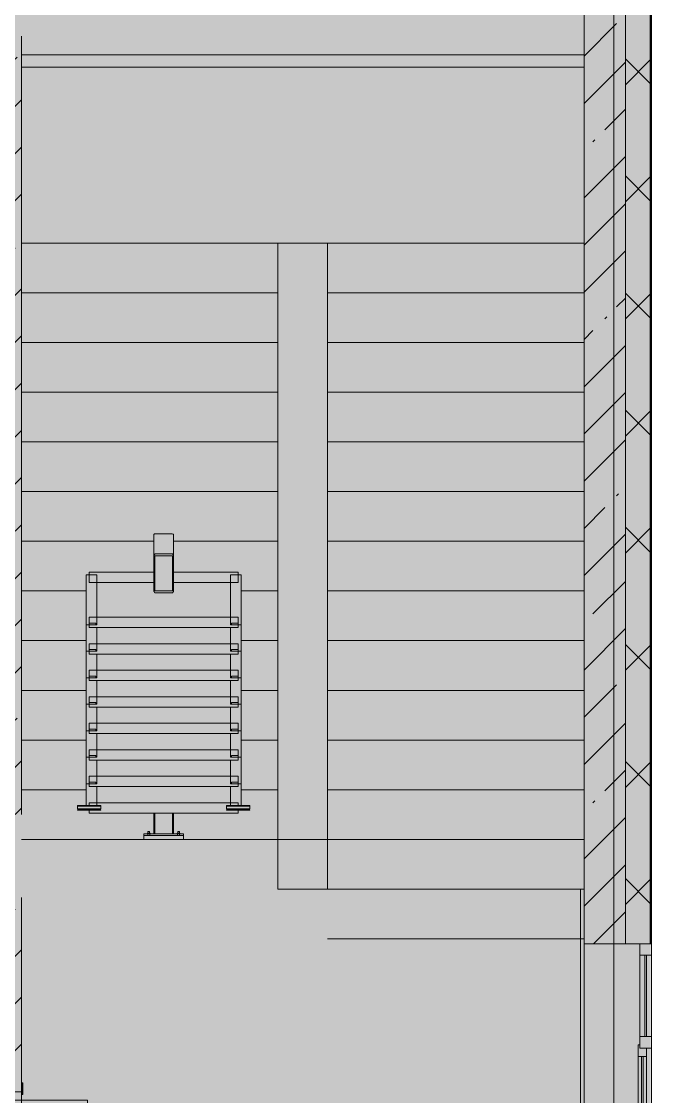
# Model space of a CAD drawing. Header units: millimetres. Extents: x 81303 to 275082, y -8553 to 29000.
# Drawn here: x 269502 to 273310, y 12198 to 18689 of the extents above; entities that cross this region are included whole.
import ezdxf

# ---------------------------------------------------------------- set-up
doc = ezdxf.new("R2010")
doc.units = ezdxf.units.MM
doc.linetypes.add('200_ШТРИХ__ш1_п0_6_', pattern=[800, 500, -300])
doc.layers.add('A-DETL-GENF-2', color=7, linetype='Continuous', lineweight=9, true_color=0xc0c0c0, transparency=0.4)
for name, color, linetype, lineweight in [('A-DETL-MBND-1', 7, '200_ШТРИХ__ш1_п0_6_', 9), ('A-GLAZ-3', 7, 'Continuous', 5), ('A-WALL-3', 7, 'Continuous', 5), ('I-WALL-3', 7, 'Continuous', 5), ('Оси', 7, 'Continuous', 9)]:
    doc.layers.add(name, color=color, linetype=linetype, lineweight=lineweight)
for name, color, linetype, lineweight, true_color in [('A-DOOR-1', 7, 'Continuous', 5, 0xb7b7b7), ('A-DOOR-2', 7, 'Continuous', 5, 0xe2e2e2), ('A-DOOR-FRAM-1', 7, 'Continuous', 5, 0xe2e2e2), ('A-DOOR-FRAM-2', 7, 'Continuous', 5, 0xb7b7b7), ('A-FLOR-1', 7, 'Continuous', 5, 0xb7b7b7), ('A-GENM-2', 7, 'Continuous', 5, 0x737373), ('A-GLAZ-2', 7, 'Continuous', 5, 0x737373), ('A-WALL-4', 7, 'Continuous', 5, 0x737373), ('A-WALL-5', 7, 'Continuous', 9, 0x737373), ('I-WALL-4', 7, 'Continuous', 5, 0x737373), ('S-STRS-1', 7, 'Continuous', 5, 0x737373)]:
    doc.layers.add(name, color=color, linetype=linetype, lineweight=lineweight, true_color=true_color)
pattern_1 = [(45, (148072.5, 0), (-285.1231, 285.1231), []), (45, (148357.62, 0), (-285.1231, 285.1231), [504.031, -100.806, 16.764, -84.042])]

# ---------------------------------------------------------------- blocks, each defined once
blk = doc.blocks.new('110_Дверь_СКБ_2Ст - Д-1_л_Лестничная клетка EIS60 2-32142534-3_10_3_птичка')
at = {"layer": 'A-DOOR-2'}
for points in [[(612.5, 110), (662.5, 110), (662.5, 1010), (612.5, 1010), (612.5, 603.3)], [(-587.5, 110), (-587.5, 510), (-637.5, 510), (-637.5, 110)], [(712.5, -110), (712.5, 30), (697.5, 24.8), (697.5, -110)]]:
    blk.add_hatch(color=256, dxfattribs=at).paths.add_polyline_path(points)
h = blk.add_hatch(color=256, dxfattribs=at)
h.paths.add_polyline_path([(652.5, 30), (712.5, 30), (712.5, 110), (662.5, 110), (662.5, 60), (652.5, 60)])
h.paths.add_polyline_path([(-687.5, 30), (-627.5, 30), (-627.5, 60), (-637.5, 60), (-637.5, 110), (-687.5, 110)])
at = {"layer": 'A-DOOR-FRAM-1'}
for points in [[(-672.5, 110), (-672.5, 118), (-742.5, 118), (-742.5, 110)], [(767.5, 110), (767.5, 118), (697.5, 118), (697.5, 110)], [(-672.5, -110), (-672.5, 30), (-687.5, 24.8), (-687.5, -110)], [(-672.5, -118), (-672.5, -110), (-742.5, -110), (-742.5, -118)], [(767.5, -118), (767.5, -110), (697.5, -110), (697.5, -118)]]:
    blk.add_hatch(color=256, dxfattribs=at).paths.add_polyline_path(points)
at = {"layer": 'A-DOOR-1'}
for p, q in [((662.5, 1010), (612.5, 1010)), ((612.5, 1010), (612.5, 110)), ((662.5, 110), (662.5, 1010)), ((-637.5, 510), (-637.5, 110)), ((-587.5, 510), (-637.5, 510)), ((-587.5, 110), (-587.5, 510)), ((-637.5, 110), (-587.5, 110)), ((612.5, 110), (662.5, 110))]:
    blk.add_line(p, q, dxfattribs=at)
for centre, radius, start, end in [((662.5, 110), 900, 90, 180), ((-637.5, 110), 400, 360, 90)]:
    blk.add_arc(centre, radius, start, end, dxfattribs=at)
at = {"layer": 'A-DOOR-FRAM-2'}
for p, q in [((-672.5, 118), (-742.5, 118)), ((-742.5, 118), (-742.5, 110)), ((-742.5, 110), (-672.5, 110)), ((-637.5, 110), (-687.5, 110)), ((-687.5, 110), (-687.5, 30)), ((-672.5, 110), (-672.5, 118)), ((-637.5, 60), (-637.5, 110)), ((662.5, 110), (662.5, 60)), ((712.5, 110), (662.5, 110)), ((767.5, 118), (697.5, 118)), ((697.5, 118), (697.5, 110)), ((697.5, 110), (767.5, 110)), ((712.5, 30), (712.5, 110)), ((767.5, 110), (767.5, 118)), ((-687.5, 30), (-627.5, 30)), ((-672.5, 30), (-687.5, 30)), ((-687.5, 30), (-687.5, -110)), ((-672.5, -110), (-672.5, 30)), ((-627.5, 60), (-637.5, 60)), ((-627.5, 30), (-627.5, 60)), ((662.5, 60), (652.5, 60)), ((652.5, 60), (652.5, 30)), ((652.5, 30), (712.5, 30)), ((712.5, 30), (697.5, 30)), ((697.5, 30), (697.5, -110)), ((712.5, -110), (712.5, 30)), ((-672.5, -110), (-742.5, -110)), ((-742.5, -110), (-742.5, -118)), ((-742.5, -118), (-672.5, -118)), ((-687.5, -110), (-672.5, -110)), ((-672.5, -118), (-672.5, -110)), ((697.5, -110), (712.5, -110)), ((767.5, -110), (697.5, -110)), ((697.5, -110), (697.5, -118)), ((697.5, -118), (767.5, -118)), ((767.5, -118), (767.5, -110))]:
    blk.add_line(p, q, dxfattribs=at)
blk = doc.blocks.new('120_Окно_СКБ_2Ст_Фрамуга сверху - 120_Окно_СКБ_2Ст_2300х2500_h_ ДОО 2-24160916-3_10_3_птичка')
at = {"layer": 'A-GLAZ-2'}
for p, q in [((-1150, 13), (-1150, 78)), ((-1080, 78), (-1080, 13)), ((-590, 13), (-590, 78)), ((-520, 78), (-520, 13)), ((1080, 13), (1080, 78)), ((1150, 78), (1150, 13)), ((-1080, 13), (-1150, 13)), ((-1150, 13), (-540, 13)), ((-590, 53), (-1080, 53)), ((-590, 43), (-1080, 43)), ((-1080, 13), (-540, 13)), ((-520, 13), (-590, 13)), ((-520, 13), (-540, 13)), ((-540, 13), (-540, 3)), ((-540, 3), (1100, 3)), ((1100, 3), (-540, 3)), ((1080, 53), (-520, 53)), ((-520, 53), (-520, 13)), ((-470, 3), (-470, 53)), ((-470, 33), (1030, 33)), ((1030, 23), (-470, 23)), ((1030, 3), (1030, 53)), ((1080, 13), (1080, 53)), ((1150, 13), (1080, 13)), ((1100, 13), (1080, 13)), ((1100, 13), (1150, 13)), ((1100, 3), (1100, 13))]:
    blk.add_line(p, q, dxfattribs=at)
at = {"layer": 'A-GLAZ-3'}
for p, q in [((-1150, 83), (-1080, 83)), ((1150, 83), (-1150, 83)), ((-1080, 83), (1080, 83)), ((-590, 83), (-520, 83)), ((1080, 83), (1150, 83))]:
    blk.add_line(p, q, dxfattribs=at)
blk = doc.blocks.new('Анкер клиновой - Анкер клиновой МКТ В 10-10-16_85-22193208-3_10_3_птичка')
at = {"layer": 'A-DETL-MBND-1'}
for p, q in [((122191.4, 13788), (122191.4, 13784)), ((122207.4, 13788), (122191.4, 13788)), ((122191.4, 13788), (122207.4, 13788)), ((122194.4, 13798), (122194.4, 13784)), ((122204.4, 13798), (122194.4, 13798)), ((122194.4, 13798), (122204.4, 13798)), ((122204.4, 13784), (122204.4, 13798)), ((122207.4, 13784), (122207.4, 13788))]:
    blk.add_line(p, q, dxfattribs=at)
blk = doc.blocks.new('ОМ_Полоса_Трапеция прямоугольная_Прокат_ГОСТ 103-2006 - ОМ_Полоса_Трапеция прямоугольная_Прокат_ГОСТ 103-2006-21111644-3_10_3_птичка')
at = {"layer": 'A-GENM-2'}
for p, q in [((122699.4, 15046.5), (122699.4, 15056.5)), ((122699.4, 15056.5), (122739.4, 15056.5)), ((122739.4, 15046.5), (122699.4, 15046.5)), ((122739.4, 15056.5), (122739.4, 15046.5))]:
    blk.add_line(p, q, dxfattribs=at)
blk = doc.blocks.new('ОМ_Полоса_Трапеция прямоугольная_Прокат_ГОСТ 103-2006 - ОМ_Полоса_Трапеция прямоугольная_Прокат_ГОСТ 103-2006-V72-3_10_3_птичка')
at = {"layer": 'A-GENM-2'}
for p, q in [((122699.4, 14416.5), (122699.4, 14406.5)), ((122739.4, 14416.5), (122699.4, 14416.5)), ((122739.4, 14406.5), (122739.4, 14416.5)), ((122699.4, 14406.5), (122739.4, 14406.5))]:
    blk.add_line(p, q, dxfattribs=at)
blk = doc.blocks.new('ОМ_Полоса_Трапеция прямоугольная_Прокат_ГОСТ 103-2006 - ОМ_Полоса_Трапеция прямоугольная_Прокат_ГОСТ 103-2006-V73-3_10_3_птичка')
at = {"layer": 'A-GENM-2'}
for p, q in [((122699.4, 14256.5), (122699.4, 14246.5)), ((122739.4, 14256.5), (122699.4, 14256.5)), ((122699.4, 14246.5), (122739.4, 14246.5)), ((122739.4, 14246.5), (122739.4, 14256.5))]:
    blk.add_line(p, q, dxfattribs=at)
blk = doc.blocks.new('ОМ_Полоса_Трапеция прямоугольная_Прокат_ГОСТ 103-2006 - ОМ_Полоса_Трапеция прямоугольная_Прокат_ГОСТ 103-2006-V74-3_10_3_птичка')
at = {"layer": 'A-GENM-2'}
for p, q in [((122699.4, 14096.5), (122699.4, 14086.5)), ((122739.4, 14096.5), (122699.4, 14096.5)), ((122699.4, 14086.5), (122739.4, 14086.5)), ((122739.4, 14086.5), (122739.4, 14096.5))]:
    blk.add_line(p, q, dxfattribs=at)
blk = doc.blocks.new('ОМ_Полоса_Прокат_ГОСТ 103-2006 - ОМ_Полоса_Прокат_ГОСТ 103-2006-22193251-3_10_3_птичка')
at = {"layer": 'A-GENM-2'}
for p, q in [((122809.4, 13929.5), (122669.4, 13929.5)), ((122669.4, 13929.5), (122669.4, 13926.5)), ((122669.4, 13926.5), (122809.4, 13926.5)), ((122809.4, 13926.5), (122809.4, 13929.5))]:
    blk.add_line(p, q, dxfattribs=at)
blk = doc.blocks.new('ОМ_Полоса_Прокат_ГОСТ 103-2006 - ОМ_Полоса_Прокат_ГОСТ 103-2006-22193252-3_10_3_птичка')
at = {"layer": 'A-GENM-2'}
for p, q in [((122669.4, 13954.2), (122669.4, 13950.8)), ((122809.4, 13954.2), (122669.4, 13954.2)), ((122669.4, 13950.8), (122809.4, 13950.8)), ((122669.4, 13933.9), (122669.4, 13950.8)), ((122809.4, 13933.9), (122669.4, 13933.9)), ((122809.4, 13950.8), (122809.4, 13954.2)), ((122809.4, 13950.8), (122809.4, 13933.9))]:
    blk.add_line(p, q, dxfattribs=at)
blk = doc.blocks.new('ОМ_Полоса_Трапеция прямоугольная_Прокат_ГОСТ 103-2006 - ОМ_Полоса_Трапеция прямоугольная_Прокат_ГОСТ 103-2006-21111686-3_10_3_птичка')
at = {"layer": 'A-GENM-2'}
for p, q in [((121839.4, 15056.5), (121879.4, 15056.5)), ((121839.4, 15046.5), (121839.4, 15056.5)), ((121879.4, 15046.5), (121839.4, 15046.5)), ((121879.4, 15056.5), (121879.4, 15046.5))]:
    blk.add_line(p, q, dxfattribs=at)
blk = doc.blocks.new('ОМ_Полоса_Трапеция прямоугольная_Прокат_ГОСТ 103-2006 - ОМ_Полоса_Трапеция прямоугольная_Прокат_ГОСТ 103-2006-V75-3_10_3_птичка')
at = {"layer": 'A-GENM-2'}
for p, q in [((121879.4, 14416.5), (121839.4, 14416.5)), ((121839.4, 14416.5), (121839.4, 14406.5)), ((121879.4, 14406.5), (121879.4, 14416.5)), ((121839.4, 14406.5), (121879.4, 14406.5))]:
    blk.add_line(p, q, dxfattribs=at)
blk = doc.blocks.new('ОМ_Полоса_Трапеция прямоугольная_Прокат_ГОСТ 103-2006 - ОМ_Полоса_Трапеция прямоугольная_Прокат_ГОСТ 103-2006-V76-3_10_3_птичка')
at = {"layer": 'A-GENM-2'}
for p, q in [((121879.4, 14256.5), (121839.4, 14256.5)), ((121839.4, 14256.5), (121839.4, 14246.5)), ((121839.4, 14246.5), (121879.4, 14246.5)), ((121879.4, 14246.5), (121879.4, 14256.5))]:
    blk.add_line(p, q, dxfattribs=at)
blk = doc.blocks.new('ОМ_Полоса_Трапеция прямоугольная_Прокат_ГОСТ 103-2006 - ОМ_Полоса_Трапеция прямоугольная_Прокат_ГОСТ 103-2006-V77-3_10_3_птичка')
at = {"layer": 'A-GENM-2'}
for p, q in [((121879.4, 14096.5), (121839.4, 14096.5)), ((121839.4, 14096.5), (121839.4, 14086.5)), ((121839.4, 14086.5), (121879.4, 14086.5)), ((121879.4, 14086.5), (121879.4, 14096.5))]:
    blk.add_line(p, q, dxfattribs=at)
blk = doc.blocks.new('ОМ_Полоса_Прокат_ГОСТ 103-2006 - ОМ_Полоса_Прокат_ГОСТ 103-2006-22193295-3_10_3_птичка')
at = {"layer": 'A-GENM-2'}
for p, q in [((121909.4, 13929.5), (121769.4, 13929.5)), ((121769.4, 13929.5), (121769.4, 13926.5)), ((121769.4, 13926.5), (121909.4, 13926.5)), ((121909.4, 13926.5), (121909.4, 13929.5))]:
    blk.add_line(p, q, dxfattribs=at)
blk = doc.blocks.new('ОМ_Полоса_Прокат_ГОСТ 103-2006 - ОМ_Полоса_Прокат_ГОСТ 103-2006-22193296-3_10_3_птичка')
at = {"layer": 'A-GENM-2'}
for p, q in [((121909.4, 13954.2), (121769.4, 13954.2)), ((121769.4, 13954.2), (121769.4, 13950.8)), ((121769.4, 13950.8), (121909.4, 13950.8)), ((121769.4, 13933.9), (121769.4, 13950.8)), ((121909.4, 13933.9), (121769.4, 13933.9)), ((121909.4, 13950.8), (121909.4, 13954.2)), ((121909.4, 13950.8), (121909.4, 13933.9))]:
    blk.add_line(p, q, dxfattribs=at)
blk = doc.blocks.new('ОМ_Нижняя опорная пятка1 - ОМ_Нижняя опорная пятка-21111576-3_10_3_птичка')
at = {"layer": 'A-DETL-MBND-1'}
for p, q in [((-96, -10), (-96, 0)), ((-84, -10), (-84, 0)), ((84, -10), (84, 0)), ((96, -10), (96, 0))]:
    blk.add_line(p, q, dxfattribs=at)
blk = doc.blocks.new('ОМ_Труба_ГОСТ 8639-82 - ОМ_Труба_ГОСТ 8639-82-21111694-3_10_3_птичка')
at = {"layer": 'A-GENM-2'}
for p, q in [((122229.4, 15590.5), (122229.4, 15456.5)), ((122238.4, 15595.1), (122340.4, 15595.1)), ((122349.4, 15456.5), (122349.4, 15590.5)), ((122229.4, 15256.4), (122229.4, 15456.5)), ((122235.4, 15456.5), (122235.4, 15256.4)), ((122238.4, 15474.2), (122340.4, 15474.2)), ((122340.4, 15462.4), (122238.4, 15462.4)), ((122343.4, 15256.4), (122343.4, 15456.5)), ((122349.4, 15456.5), (122349.4, 15256.4)), ((122238.4, 15250.5), (122340.4, 15250.5)), ((122340.4, 15238.8), (122238.4, 15238.8))]:
    blk.add_line(p, q, dxfattribs=at)
at = {"layer": 'A-GENM-2', "flags": 128}
for points in [[(122229.4, 15456.5), (122229.6, 15460), (122230.1, 15463.3), (122231, 15466.3), (122232.1, 15469), (122233.4, 15471.2), (122235, 15472.8), (122236.7, 15473.8), (122238.4, 15474.2)], [(122238.4, 15462.4), (122237.9, 15462.3), (122237.3, 15461.9), (122236.8, 15461.4), (122236.3, 15460.7), (122235.9, 15459.8), (122235.7, 15458.8), (122235.5, 15457.7), (122235.4, 15456.5)], [(122340.4, 15474.2), (122342.2, 15473.8), (122343.9, 15472.8), (122345.4, 15471.2), (122346.8, 15469), (122347.9, 15466.3), (122348.8, 15463.3), (122349.3, 15460), (122349.4, 15456.5)], [(122343.4, 15456.5), (122343.4, 15457.7), (122343.2, 15458.8), (122342.9, 15459.8), (122342.6, 15460.7), (122342.1, 15461.4), (122341.6, 15461.9), (122341, 15462.3), (122340.4, 15462.4)], [(122238.4, 15238.8), (122236.7, 15239.1), (122235, 15240.1), (122233.4, 15241.8), (122232.1, 15243.9), (122231, 15246.6), (122230.1, 15249.7), (122229.6, 15253), (122229.4, 15256.4)], [(122235.4, 15256.4), (122235.5, 15255.3), (122235.7, 15254.2), (122235.9, 15253.2), (122236.3, 15252.3), (122236.8, 15251.5), (122237.3, 15251), (122237.9, 15250.7), (122238.4, 15250.5)], [(122349.4, 15256.4), (122349.3, 15253), (122348.8, 15249.7), (122347.9, 15246.6), (122346.8, 15243.9), (122345.4, 15241.8), (122343.9, 15240.1), (122342.2, 15239.1), (122340.4, 15238.8)], [(122340.4, 15250.5), (122341, 15250.7), (122341.6, 15251), (122342.1, 15251.5), (122342.6, 15252.3), (122342.9, 15253.2), (122343.2, 15254.2), (122343.4, 15255.3), (122343.4, 15256.4)]]:
    blk.add_lwpolyline(points, dxfattribs=at)
at = {"layer": 'A-GENM-2'}
for centre, major_axis, start_param, end_param in [((122238.4, 15590.5), (9, 0), 1.570796, 3.141593), ((122340.4, 15590.5), (9, 0), 0, 1.570796), ((122238.4, 15538.5), (9, 0), 3.141593, 3.665191), ((122340.4, 15538.5), (-9, 0), 2.617994, 3.141593)]:
    blk.add_ellipse(centre, major_axis=major_axis, ratio=0.509802, start_param=start_param, end_param=end_param, dxfattribs=at)
blk = doc.blocks.new('ОМ_Уголок_ГОСТ 8509-93 - ОМ_Уголок_ГОСТ 8509-93-22194532-3_10_3_птичка')
at = {"layer": 'A-GENM-2'}
for p, q in [((0, 45.2), (0, -17.8)), ((390, 45.2), (0, 45.2)), ((900, 45.2), (510, 45.2)), ((900, -17.8), (900, 45.2)), ((0, -17.8), (390, -17.8)), ((510, -17.8), (900, -17.8))]:
    blk.add_line(p, q, dxfattribs=at)
blk = doc.blocks.new('ОМ_Уголок_ГОСТ 8509-93 - ОМ_Уголок_ГОСТ 8509-93-V78-3_10_3_птичка')
at = {"layer": 'A-GENM-2'}
for p, q in [((0, 45.2), (0, -17.8)), ((900, 45.2), (0, 45.2)), ((900, -17.8), (900, 45.2)), ((0, -17.8), (900, -17.8))]:
    blk.add_line(p, q, dxfattribs=at)
blk = doc.blocks.new('ОМ_Уголок_ГОСТ 8509-93 - ОМ_Уголок_ГОСТ 8509-93-22194533-3_10_3_птичка')
at = {"layer": 'A-GENM-2'}
for p, q in [((0, 45.2), (0, -17.8)), ((300, 45.2), (0, 45.2)), ((300, -17.8), (300, 45.2)), ((0, -17.8), (300, -17.8))]:
    blk.add_line(p, q, dxfattribs=at)
blk = doc.blocks.new('ОМ_Уголок_ГОСТ 8509-93 - ОМ_Уголок_ГОСТ 8509-93-V79-3_10_3_птичка')
at = {"layer": 'A-GENM-2'}
for p, q in [((0, 45.2), (0, -17.8)), ((142.2, 45.2), (0, 45.2)), ((0, -17.8), (160, -17.8))]:
    blk.add_line(p, q, dxfattribs=at)
blk = doc.blocks.new('ОМ_Уголок_ГОСТ 8509-93 - ОМ_Уголок_ГОСТ 8509-93-V80-3_10_3_птичка')
at = {"layer": 'A-GENM-2'}
for p, q in [((300, 45.2), (157.8, 45.2)), ((300, -17.8), (300, 45.2)), ((140, -17.8), (300, -17.8))]:
    blk.add_line(p, q, dxfattribs=at)
blk = doc.blocks.new('ОМ_Уголок_ГОСТ 8509-93 - ОМ_Уголок_ГОСТ 8509-93-V81-3_10_3_птичка')
at = {"layer": 'A-GENM-2'}
for p, q in [((0, 45.2), (0, 27.8)), ((900, 45.2), (0, 45.2)), ((0, 7.4), (0, -17.8)), ((900, 27.8), (900, 45.2)), ((900, -17.8), (900, 7.4)), ((0, -17.8), (900, -17.8))]:
    blk.add_line(p, q, dxfattribs=at)
blk = doc.blocks.new('ОМ_Уголок_ГОСТ 8509-93 - ОМ_Уголок_ГОСТ 8509-93-V82-3_10_3_птичка')
at = {"layer": 'A-GENM-2'}
for p, q in [((0, 45.2), (0, -17.8)), ((7.4, 45.2), (0, 45.2)), ((142.2, 45.2), (27.8, 45.2)), ((0, -17.8), (7.4, -17.8)), ((27.8, -17.8), (160, -17.8))]:
    blk.add_line(p, q, dxfattribs=at)
blk = doc.blocks.new('ОМ_Уголок_ГОСТ 8509-93 - ОМ_Уголок_ГОСТ 8509-93-V83-3_10_3_птичка')
at = {"layer": 'A-GENM-2'}
for p, q in [((272.2, 45.2), (157.8, 45.2)), ((300, 45.2), (292.6, 45.2)), ((300, -17.8), (300, 45.2)), ((140, -17.8), (272.2, -17.8)), ((292.6, -17.8), (300, -17.8))]:
    blk.add_line(p, q, dxfattribs=at)
blk = doc.blocks.new('ОМ_Труба_ГОСТ 8639-82 - ОМ_Труба_ГОСТ 8639-82-21111710-3_10_3_птичка')
at = {"layer": 'A-DETL-MBND-1'}
for p, q in [((122229.4, 13908.7), (122229.4, 13784)), ((122235.4, 13908.7), (122235.4, 13784)), ((122343.4, 13908.7), (122343.4, 13784)), ((122349.4, 13784), (122349.4, 13908.7))]:
    blk.add_line(p, q, dxfattribs=at)
blk = doc.blocks.new('ОМ_Уголок_ГОСТ 8510-86 - ОМ_Уголок_ГОСТ 8510-86-21111720-3_10_3_птичка')
at = {"layer": 'A-DETL-MBND-1'}
for p, q in [((0, 34), (0, 0)), ((0, 10), (240, 10)), ((0, 0), (240, 0)), ((240, 0), (240, 34))]:
    blk.add_line(p, q, dxfattribs=at)
blk = doc.blocks.new('Зашивка приборов отопления41 - Зашивка приборов отопления-33325756-3_10_3_птичка')
at = {"layer": 'A-WALL-4'}
for p, q in [((121290.8, 18669.6), (124690.8, 18669.6)), ((124690.8, 18669.6), (121290.8, 18669.6)), ((121290.8, 18594.6), (124690.8, 18594.6))]:
    blk.add_line(p, q, dxfattribs=at)

msp = doc.modelspace()

# ---------------------------------------------------------------- hatches: boundary and pattern name
at = {"layer": 'A-DETL-GENF-2'}
msp.add_hatch(color=256, dxfattribs=at).paths.add_polyline_path([(273305.5, -258), (273305.5, 21479), (241405.5, 21479), (241405.5, 27379), (232642.5, 27379), (232642.5, 10208.3), (237282.5, 10208.3), (237282.5, -258), (272060.1, -258)])
at = {"layer": 'A-WALL-3'}
h = msp.add_hatch(dxfattribs=at)
h.set_pattern_fill('FP_58', color=256, style=0, pattern_type=2)
h.set_pattern_definition([(45, (148072.5, 0), (-353.5534, 353.5534), []), (135, (148072.5, 0), (-353.5534, -353.5534), [])])
h.paths.add_polyline_path([(273293.8, -250), (273302.5, -250), (273302.5, 7700), (273152.5, 7700), (273152.5, -250), (273278, -250)])
h.paths.add_polyline_path([(273302.5, 8900), (273302.5, 10820), (273152.5, 10820), (273152.5, 8900)])
h.paths.add_polyline_path([(273302.5, 13120), (273302.5, 21400), (273152.5, 21400), (273152.5, 13120)])
at = {"layer": 'I-WALL-3'}
h = msp.add_hatch(dxfattribs=at)
h.set_pattern_fill('FP_54', color=256, style=0, pattern_type=2)
h.set_pattern_definition(pattern_1)
h.paths.add_polyline_path([(272902.5, 10600), (273152.5, 10600), (273152.5, 10820), (272902.5, 10820), (272902.5, 10642.6)])
h.paths.add_polyline_path([(273152.5, 13120), (273152.5, 21400), (272902.5, 21400), (272902.5, 13120)])
h = msp.add_hatch(dxfattribs=at)
h.set_pattern_fill('FP_54', color=256, style=0, pattern_type=2)
h.set_pattern_definition(pattern_1)
h.paths.add_polyline_path([(269282.5, 10380), (269502.5, 10380), (269502.5, 10825), (269282.5, 10825), (269282.5, 10400)])
h.paths.add_polyline_path([(269502.5, 12225), (269502.5, 13400), (269282.5, 13400), (269282.5, 12225), (269452.5, 12225)])
h.paths.add_polyline_path([(269282.5, 13900), (269502.5, 13900), (269502.5, 18600), (269282.5, 18600), (269282.5, 14691.7)])
h.paths.add_polyline_path([(269502.1, 19100), (269502.5, 19100), (269502.5, 19110), (269282.5, 19110), (269282.5, 19100)])

# ---------------------------------------------------------------- linework, layer by layer
at = {"layer": 'A-FLOR-1'}
for p, q in [((271352.5, 13750), (269502.5, 13750)), ((271052.5, 13450), (271052.5, 13750)), ((271352.5, 13450), (271352.5, 13750)), ((272881.5, 13450), (271052.5, 13450)), ((272881.5, 10600), (272881.5, 13450)), ((272902.5, 13150), (272881.5, 13150))]:
    msp.add_line(p, q, dxfattribs=at)
at = {"layer": 'A-WALL-3'}
msp.add_line((273310.5, 7700), (273310.5, 21558), dxfattribs=at)
at = {"layer": 'A-WALL-4'}
msp.add_line((273152.5, 13120), (273305.5, 13120), dxfattribs=at)
at = {"layer": 'A-WALL-5'}
for p, q in [((273305.5, 13120), (273305.5, 21553)), ((273302.5, 13120), (273302.5, 21550)), ((273152.5, 21400), (273152.5, 13120)), ((273152.5, 13120), (273152.5, 21400))]:
    msp.add_line(p, q, dxfattribs=at)
at = {"layer": 'I-WALL-4'}
for p, q in [((272902.5, 18850), (272902.5, 10600)), ((269502.5, 13900), (269502.5, 18600)), ((269502.5, 12280), (269502.5, 13400)), ((272902.5, 13120), (273152.5, 13120))]:
    msp.add_line(p, q, dxfattribs=at)
at = {"layer": 'S-STRS-1'}
for p, q in [((269502.5, 17350), (271052.5, 17350)), ((269502.5, 17350), (271052.5, 17350)), ((271052.5, 17350), (271352.5, 17350)), ((271052.5, 17050), (271052.5, 17350)), ((272902.5, 17350), (271352.5, 17350)), ((271352.5, 17350), (271352.5, 17050)), ((272902.5, 17350), (271352.5, 17350)), ((269502.5, 17050), (271052.5, 17050)), ((269502.5, 17050), (271052.5, 17050)), ((271052.5, 16750), (271052.5, 17050)), ((271352.5, 17050), (271352.5, 16750)), ((272902.5, 17050), (271352.5, 17050)), ((272902.5, 17050), (271352.5, 17050)), ((269502.5, 16750), (271052.5, 16750)), ((269502.5, 16750), (271052.5, 16750)), ((271052.5, 16450), (271052.5, 16750)), ((271352.5, 16750), (271352.5, 16450)), ((272902.5, 16750), (271352.5, 16750)), ((272902.5, 16750), (271352.5, 16750)), ((269502.5, 16450), (271052.5, 16450)), ((269502.5, 16450), (271052.5, 16450)), ((271052.5, 16150), (271052.5, 16450)), ((271352.5, 16450), (271352.5, 16150)), ((272902.5, 16450), (271352.5, 16450)), ((272902.5, 16450), (271352.5, 16450)), ((269502.5, 16150), (271052.5, 16150)), ((269502.5, 16150), (271052.5, 16150)), ((271052.5, 15850), (271052.5, 16150)), ((271352.5, 16150), (271352.5, 15850)), ((272902.5, 16150), (271352.5, 16150)), ((272902.5, 16150), (271352.5, 16150)), ((269502.5, 15850), (271052.5, 15850)), ((269502.5, 15850), (271052.5, 15850)), ((271052.5, 15550), (271052.5, 15850)), ((271352.5, 15850), (271352.5, 15550)), ((272902.5, 15850), (271352.5, 15850)), ((272902.5, 15850), (271352.5, 15850)), ((269502.5, 15550), (270305.1, 15550)), ((269502.5, 15550), (270305.1, 15550)), ((270418.8, 15550), (271052.5, 15550)), ((270418.8, 15550), (271052.5, 15550)), ((271052.5, 15250), (271052.5, 15550)), ((271352.5, 15550), (271352.5, 15250)), ((272902.5, 15550), (271352.5, 15550)), ((272902.5, 15550), (271352.5, 15550)), ((269502.5, 15250), (269894.1, 15250)), ((269502.5, 15250), (269894.1, 15250)), ((270829.7, 15250), (271052.5, 15250)), ((270829.7, 15250), (271052.5, 15250)), ((271052.5, 14950), (271052.5, 15250)), ((271352.5, 15250), (271352.5, 14950)), ((272902.5, 15250), (271352.5, 15250)), ((272902.5, 15250), (271352.5, 15250)), ((269502.5, 14950), (269894.1, 14950)), ((269502.5, 14950), (269894.1, 14950)), ((270829.7, 14950), (271052.5, 14950)), ((270829.7, 14950), (271052.5, 14950)), ((271052.5, 14650), (271052.5, 14950)), ((271352.5, 14950), (271352.5, 14650)), ((272902.5, 14950), (271352.5, 14950)), ((272902.5, 14950), (271352.5, 14950)), ((269502.5, 14650), (269894.1, 14650)), ((269502.5, 14650), (269894.1, 14650)), ((270829.7, 14650), (271052.5, 14650)), ((270829.7, 14650), (271052.5, 14650)), ((271052.5, 14350), (271052.5, 14650)), ((271352.5, 14650), (271352.5, 14350)), ((272902.5, 14650), (271352.5, 14650)), ((272902.5, 14650), (271352.5, 14650)), ((269502.5, 14350), (269894.1, 14350)), ((269502.5, 14350), (269894.1, 14350)), ((270829.7, 14350), (271052.5, 14350)), ((270829.7, 14350), (271052.5, 14350)), ((271052.5, 14050), (271052.5, 14350)), ((271352.5, 14350), (271352.5, 14050)), ((272902.5, 14350), (271352.5, 14350)), ((272902.5, 14350), (271352.5, 14350)), ((269502.5, 14050), (269894.1, 14050)), ((269502.5, 14050), (269894.1, 14050)), ((270829.7, 14050), (271052.5, 14050)), ((270829.7, 14050), (271052.5, 14050)), ((271052.5, 13750), (271052.5, 14050)), ((271352.5, 14050), (271352.5, 13750)), ((272902.5, 14050), (271352.5, 14050)), ((272902.5, 14050), (271352.5, 14050)), ((272902.5, 13750), (271352.5, 13750)), ((272902.5, 13750), (271352.5, 13750)), ((272902.5, 13450), (272881.5, 13450)), ((272902.5, 13450), (272881.5, 13450)), ((272902.5, 13150), (271352.5, 13150))]:
    msp.add_line(p, q, dxfattribs=at)
at = {"layer": 'Оси'}
msp.add_line((273082.5, 10029.8), (273082.5, 21915.1), dxfattribs=at)

# ---------------------------------------------------------------- block references
at = {"layer": 'A-DETL-MBND-1'}
for name, p in [('ОМ_Труба_ГОСТ 8639-82 - ОМ_Труба_ГОСТ 8639-82-21111710-3_10_3_птичка', (148072.5, 0)), ('Анкер клиновой - Анкер клиновой МКТ В 10-10-16_85-22193208-3_10_3_птичка', (148072.5, 0)), ('ОМ_Нижняя опорная пятка1 - ОМ_Нижняя опорная пятка-21111576-3_10_3_птичка', (270361.9, 13784)), ('Анкер клиновой - Анкер клиновой МКТ В 10-10-16_85-22193208-3_10_3_птичка', (148252.5, 0))]:
    msp.add_blockref(name, p, dxfattribs=at)
at = {"layer": 'A-DETL-MBND-1', "extrusion": (0, 0, -1), "rotation": 180}
msp.add_blockref('ОМ_Уголок_ГОСТ 8510-86 - ОМ_Уголок_ГОСТ 8510-86-21111720-3_10_3_птичка', (-270241.9, 13784), dxfattribs=at)
at = {"layer": 'A-DOOR-1', "rotation": 269.9999999999998}
msp.add_blockref('110_Дверь_СКБ_2Ст - Д-1_л_Лестничная клетка EIS60 2-32142534-3_10_3_птичка', (269392.5, 11537.5), dxfattribs=at)
at = {"layer": 'A-GENM-2'}
for name, p in [('ОМ_Труба_ГОСТ 8639-82 - ОМ_Труба_ГОСТ 8639-82-21111694-3_10_3_птичка', (148072.5, 0)), ('ОМ_Полоса_Трапеция прямоугольная_Прокат_ГОСТ 103-2006 - ОМ_Полоса_Трапеция прямоугольная_Прокат_ГОСТ 103-2006-21111686-3_10_3_птичка', (148072.5, 0)), ('ОМ_Полоса_Трапеция прямоугольная_Прокат_ГОСТ 103-2006 - ОМ_Полоса_Трапеция прямоугольная_Прокат_ГОСТ 103-2006-21111644-3_10_3_птичка', (148072.5, 0)), ('ОМ_Полоса_Трапеция прямоугольная_Прокат_ГОСТ 103-2006 - ОМ_Полоса_Трапеция прямоугольная_Прокат_ГОСТ 103-2006-21111686-3_10_3_птичка', (148072.5, -160)), ('ОМ_Полоса_Трапеция прямоугольная_Прокат_ГОСТ 103-2006 - ОМ_Полоса_Трапеция прямоугольная_Прокат_ГОСТ 103-2006-21111644-3_10_3_птичка', (148072.5, -160)), ('ОМ_Полоса_Трапеция прямоугольная_Прокат_ГОСТ 103-2006 - ОМ_Полоса_Трапеция прямоугольная_Прокат_ГОСТ 103-2006-21111686-3_10_3_птичка', (148072.5, -320)), ('ОМ_Полоса_Трапеция прямоугольная_Прокат_ГОСТ 103-2006 - ОМ_Полоса_Трапеция прямоугольная_Прокат_ГОСТ 103-2006-21111644-3_10_3_птичка', (148072.5, -320)), ('ОМ_Полоса_Трапеция прямоугольная_Прокат_ГОСТ 103-2006 - ОМ_Полоса_Трапеция прямоугольная_Прокат_ГОСТ 103-2006-21111686-3_10_3_птичка', (148072.5, -480)), ('ОМ_Полоса_Трапеция прямоугольная_Прокат_ГОСТ 103-2006 - ОМ_Полоса_Трапеция прямоугольная_Прокат_ГОСТ 103-2006-21111644-3_10_3_птичка', (148072.5, -480)), ('ОМ_Полоса_Трапеция прямоугольная_Прокат_ГОСТ 103-2006 - ОМ_Полоса_Трапеция прямоугольная_Прокат_ГОСТ 103-2006-V75-3_10_3_птичка', (148072.5, 0)), ('ОМ_Полоса_Трапеция прямоугольная_Прокат_ГОСТ 103-2006 - ОМ_Полоса_Трапеция прямоугольная_Прокат_ГОСТ 103-2006-V72-3_10_3_птичка', (148072.5, 0)), ('ОМ_Полоса_Трапеция прямоугольная_Прокат_ГОСТ 103-2006 - ОМ_Полоса_Трапеция прямоугольная_Прокат_ГОСТ 103-2006-V76-3_10_3_птичка', (148072.5, 0)), ('ОМ_Полоса_Трапеция прямоугольная_Прокат_ГОСТ 103-2006 - ОМ_Полоса_Трапеция прямоугольная_Прокат_ГОСТ 103-2006-V73-3_10_3_птичка', (148072.5, 0)), ('ОМ_Полоса_Трапеция прямоугольная_Прокат_ГОСТ 103-2006 - ОМ_Полоса_Трапеция прямоугольная_Прокат_ГОСТ 103-2006-V77-3_10_3_птичка', (148072.5, 0)), ('ОМ_Полоса_Трапеция прямоугольная_Прокат_ГОСТ 103-2006 - ОМ_Полоса_Трапеция прямоугольная_Прокат_ГОСТ 103-2006-V74-3_10_3_птичка', (148072.5, 0)), ('ОМ_Полоса_Прокат_ГОСТ 103-2006 - ОМ_Полоса_Прокат_ГОСТ 103-2006-22193296-3_10_3_птичка', (148072.5, 0)), ('ОМ_Полоса_Прокат_ГОСТ 103-2006 - ОМ_Полоса_Прокат_ГОСТ 103-2006-22193295-3_10_3_птичка', (148072.5, 0)), ('ОМ_Полоса_Прокат_ГОСТ 103-2006 - ОМ_Полоса_Прокат_ГОСТ 103-2006-22193252-3_10_3_птичка', (148072.5, 0)), ('ОМ_Полоса_Прокат_ГОСТ 103-2006 - ОМ_Полоса_Прокат_ГОСТ 103-2006-22193251-3_10_3_птичка', (148072.5, 0))]:
    msp.add_blockref(name, p, dxfattribs=at)
at = {"layer": 'A-GENM-2', "extrusion": (0, 0, -1)}
for name, p, rotation in [('ОМ_Уголок_ГОСТ 8509-93 - ОМ_Уголок_ГОСТ 8509-93-22194533-3_10_3_птичка', (-269911.9, 15046.5), 90.00000000000064), ('ОМ_Уголок_ГОСТ 8509-93 - ОМ_Уголок_ГОСТ 8509-93-22194532-3_10_3_птичка', (-269911.9, 15346.5), 180), ('ОМ_Уголок_ГОСТ 8509-93 - ОМ_Уголок_ГОСТ 8509-93-22194533-3_10_3_птичка', (-270811.9, 15346.5), 270.0000000000008), ('ОМ_Уголок_ГОСТ 8509-93 - ОМ_Уголок_ГОСТ 8509-93-V79-3_10_3_птичка', (-269911.9, 14886.5), 90.00000000000064), ('ОМ_Уголок_ГОСТ 8509-93 - ОМ_Уголок_ГОСТ 8509-93-V80-3_10_3_птичка', (-270811.9, 15186.5), 270.0000000000008), ('ОМ_Уголок_ГОСТ 8509-93 - ОМ_Уголок_ГОСТ 8509-93-V79-3_10_3_птичка', (-269911.9, 14726.5), 90.00000000000064), ('ОМ_Уголок_ГОСТ 8509-93 - ОМ_Уголок_ГОСТ 8509-93-V80-3_10_3_птичка', (-270811.9, 15026.5), 270.0000000000008), ('ОМ_Уголок_ГОСТ 8509-93 - ОМ_Уголок_ГОСТ 8509-93-V79-3_10_3_птичка', (-269911.9, 14566.5), 90.00000000000064), ('ОМ_Уголок_ГОСТ 8509-93 - ОМ_Уголок_ГОСТ 8509-93-V80-3_10_3_птичка', (-270811.9, 14866.5), 270.0000000000008), ('ОМ_Уголок_ГОСТ 8509-93 - ОМ_Уголок_ГОСТ 8509-93-V79-3_10_3_птичка', (-269911.9, 14406.5), 90.00000000000064), ('ОМ_Уголок_ГОСТ 8509-93 - ОМ_Уголок_ГОСТ 8509-93-V80-3_10_3_птичка', (-270811.9, 14706.5), 270.0000000000008), ('ОМ_Уголок_ГОСТ 8509-93 - ОМ_Уголок_ГОСТ 8509-93-V79-3_10_3_птичка', (-269911.9, 14246.5), 90.00000000000064), ('ОМ_Уголок_ГОСТ 8509-93 - ОМ_Уголок_ГОСТ 8509-93-V80-3_10_3_птичка', (-270811.9, 14546.5), 270.0000000000008), ('ОМ_Уголок_ГОСТ 8509-93 - ОМ_Уголок_ГОСТ 8509-93-V79-3_10_3_птичка', (-269911.9, 14086.5), 90.00000000000064), ('ОМ_Уголок_ГОСТ 8509-93 - ОМ_Уголок_ГОСТ 8509-93-V80-3_10_3_птичка', (-270811.9, 14386.5), 270.0000000000008), ('ОМ_Уголок_ГОСТ 8509-93 - ОМ_Уголок_ГОСТ 8509-93-V82-3_10_3_птичка', (-269911.9, 13926.5), 90.00000000000064), ('ОМ_Уголок_ГОСТ 8509-93 - ОМ_Уголок_ГОСТ 8509-93-V83-3_10_3_птичка', (-270811.9, 14226.5), 270.0000000000008)]:
    msp.add_blockref(name, p, dxfattribs=dict(at, rotation=rotation))
for name, p in [('ОМ_Уголок_ГОСТ 8509-93 - ОМ_Уголок_ГОСТ 8509-93-V78-3_10_3_птичка', (-270811.9, 15046.5)), ('ОМ_Уголок_ГОСТ 8509-93 - ОМ_Уголок_ГОСТ 8509-93-V78-3_10_3_птичка', (-270811.9, 14886.5)), ('ОМ_Уголок_ГОСТ 8509-93 - ОМ_Уголок_ГОСТ 8509-93-V78-3_10_3_птичка', (-270811.9, 14726.5)), ('ОМ_Уголок_ГОСТ 8509-93 - ОМ_Уголок_ГОСТ 8509-93-V78-3_10_3_птичка', (-270811.9, 14566.5)), ('ОМ_Уголок_ГОСТ 8509-93 - ОМ_Уголок_ГОСТ 8509-93-V78-3_10_3_птичка', (-270811.9, 14406.5)), ('ОМ_Уголок_ГОСТ 8509-93 - ОМ_Уголок_ГОСТ 8509-93-V78-3_10_3_птичка', (-270811.9, 14246.5)), ('ОМ_Уголок_ГОСТ 8509-93 - ОМ_Уголок_ГОСТ 8509-93-V78-3_10_3_птичка', (-270811.9, 14086.5)), ('ОМ_Уголок_ГОСТ 8509-93 - ОМ_Уголок_ГОСТ 8509-93-V81-3_10_3_птичка', (-270811.9, 13926.5))]:
    msp.add_blockref(name, p, dxfattribs=at)
at = {"layer": 'A-GLAZ-2', "rotation": 269.9999999999999}
msp.add_blockref('120_Окно_СКБ_2Ст_Фрамуга сверху - 120_Окно_СКБ_2Ст_2300х2500_h_ ДОО 2-24160916-3_10_3_птичка', (273227.5, 11970), dxfattribs=at)
at = {"layer": 'A-WALL-4'}
msp.add_blockref('Зашивка приборов отопления41 - Зашивка приборов отопления-33325756-3_10_3_птичка', (148211.7, -182.1), dxfattribs=at)

doc.saveas('drawing.dxf')
